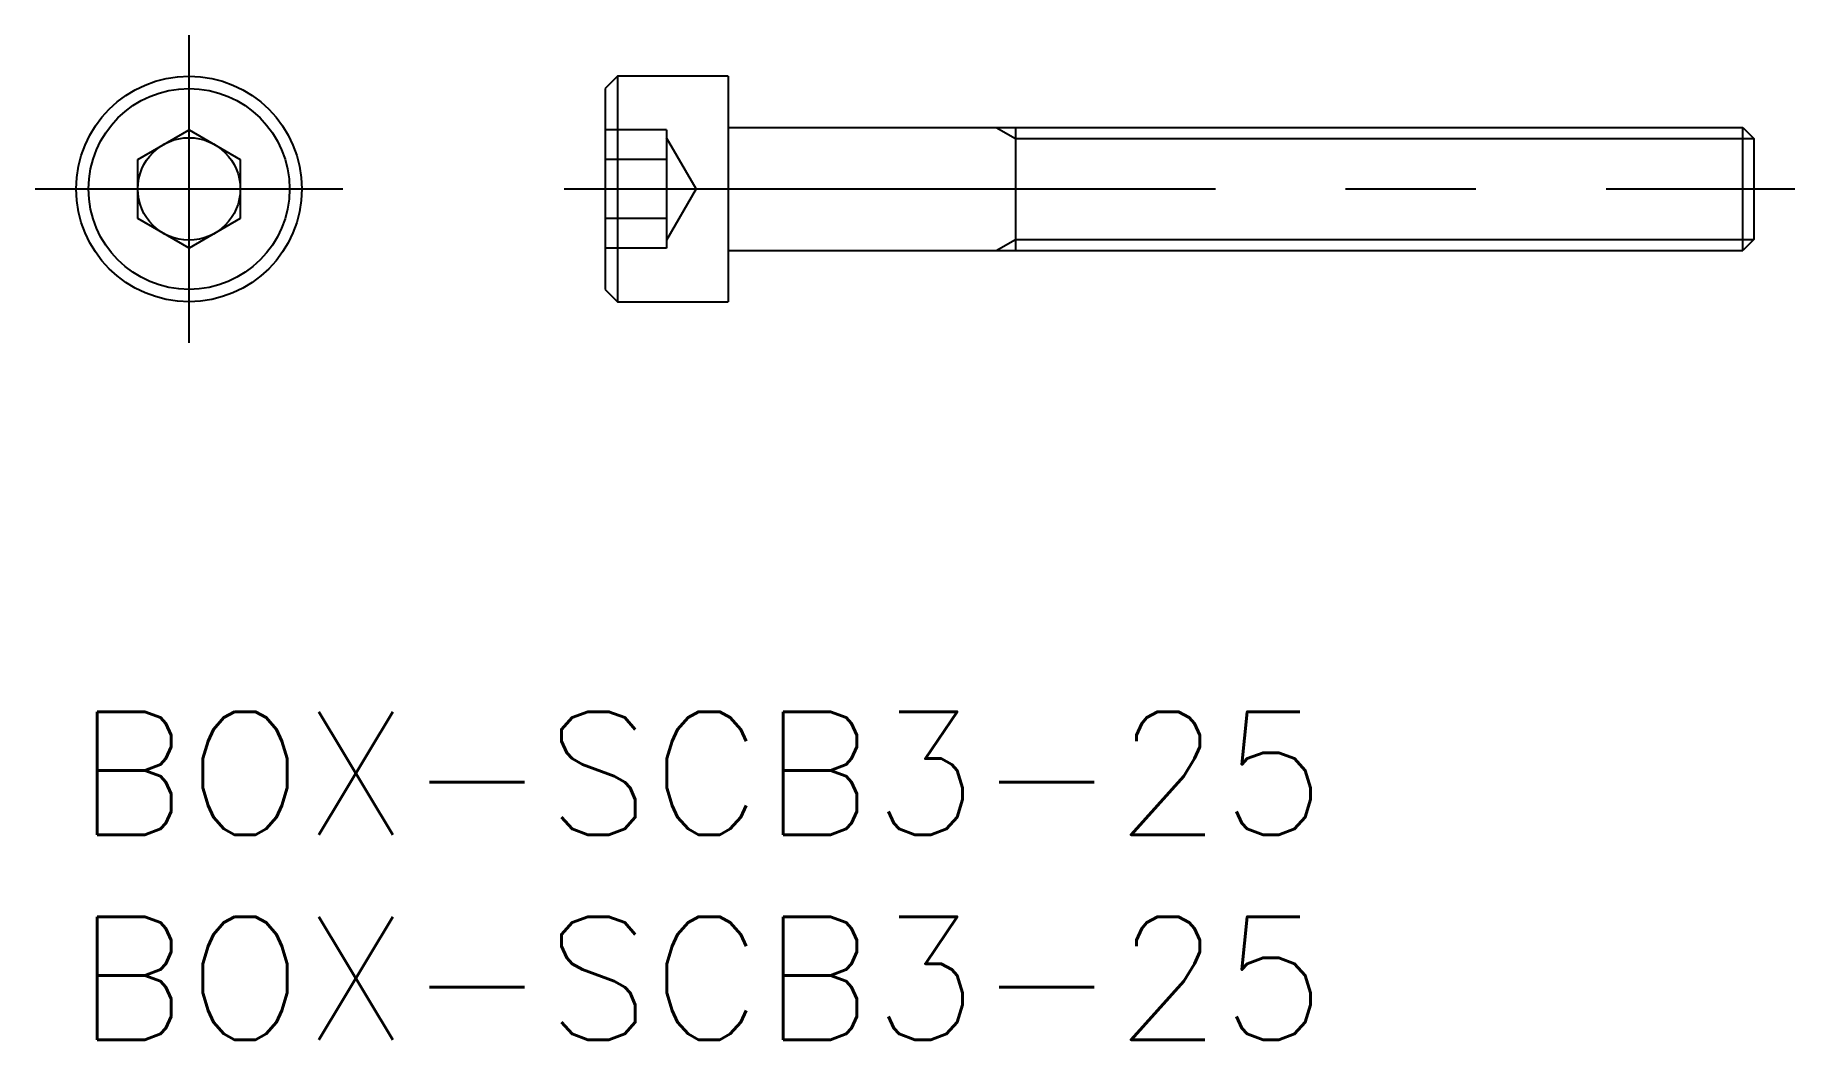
# Model space of a CAD drawing. Extents: x -1 to 41.9, y -8 to 16.5.
import ezdxf

# ---------------------------------------------------------------- set-up
doc = ezdxf.new("R2010")
doc.units = 0
doc.header["$LTSCALE"] = 0.5
doc.linetypes.add('CENTER', pattern=[50.8, 31.75, -6.35, 6.35, -6.35])
doc.linetypes.add('DASHED', pattern=[19.05, 12.7, -6.35])
for name, color, linetype in [('MSM_CENTER', 1, 'CENTER'), ('MSM_CONTINUOUS', 7, 'CONTINUOUS'), ('MSM_DASHED', 4, 'DASHED'), ('MSM_NARROW', 5, 'CONTINUOUS'), ('MSM_PART_NUMBER', 7, 'CONTINUOUS')]:
    doc.layers.add(name, color=color, linetype=linetype)
doc.styles.get("Standard").update_dxf_attribs({"font": 'txt.shx', "height": 1, "bigfont": 'bigfont.shx'})

# ---------------------------------------------------------------- blocks, each defined once
blk = doc.blocks.new('*U9')
at = {"layer": 'MSM_PART_NUMBER'}
blk.add_text('BOX-SCB3-25', height=3, dxfattribs=at).set_placement((0, -3))
blk = doc.blocks.new('*U10')
at = {"layer": 'MSM_PART_NUMBER'}
blk.add_text('BOX-SCB3-25', height=3, dxfattribs=at).set_placement((0, -8))

msp = doc.modelspace()

# ---------------------------------------------------------------- linework, layer by layer
at = {"layer": 'MSM_CENTER'}
for p, q in [((2.75, 9), (2.75, 16.5)), ((-1, 12.75), (6.5, 12.75)), ((11.892, 12.75), (41.892, 12.75))]:
    msp.add_line(p, q, dxfattribs=at)
at = {"layer": 'MSM_CONTINUOUS'}
for p, q in [((13.192, 15.5), (12.892, 15.2)), ((15.892, 15.5), (13.192, 15.5)), ((13.192, 15.5), (13.192, 10)), ((15.892, 15.5), (15.892, 10)), ((12.892, 15.2), (12.892, 10.3)), ((1.5, 13.472), (2.75, 14.193)), ((2.75, 14.193), (4, 13.472)), ((15.892, 14.25), (40.621, 14.25)), ((22.892, 14.25), (22.892, 11.25)), ((40.621, 11.25), (40.621, 14.25)), ((40.621, 14.25), (40.892, 13.979)), ((40.892, 13.979), (40.892, 11.521)), ((1.5, 12.028), (1.5, 13.472)), ((4, 13.472), (4, 12.028)), ((2.75, 11.307), (1.5, 12.028)), ((4, 12.028), (2.75, 11.307)), ((15.892, 11.25), (40.621, 11.25)), ((40.892, 11.521), (40.621, 11.25)), ((12.892, 10.3), (13.192, 10)), ((13.192, 10), (15.892, 10))]:
    msp.add_line(p, q, dxfattribs=at)
for radius in [2.75, 2.45, 1.25]:
    msp.add_circle((2.75, 12.75), radius, dxfattribs=at)
at = {"layer": 'MSM_DASHED'}
for p, q in [((14.392, 14.193), (12.892, 14.193)), ((14.392, 14.193), (14.392, 11.307)), ((15.113, 12.75), (14.392, 14)), ((14.392, 13.472), (12.892, 13.472)), ((15.113, 12.75), (14.392, 11.5)), ((14.392, 12.028), (12.892, 12.028)), ((14.392, 11.307), (12.892, 11.307))]:
    msp.add_line(p, q, dxfattribs=at)
at = {"layer": 'MSM_NARROW'}
for p, q in [((22.423, 14.25), (22.892, 13.979)), ((22.892, 13.979), (40.892, 13.979)), ((22.423, 11.25), (22.892, 11.521)), ((22.892, 11.521), (40.892, 11.521))]:
    msp.add_line(p, q, dxfattribs=at)

# ---------------------------------------------------------------- block references
at = {"layer": 'MSM_CONTINUOUS'}
for name in ['*U9', '*U10']:
    msp.add_blockref(name, (0, 0), dxfattribs=at)

doc.saveas('drawing.dxf')
